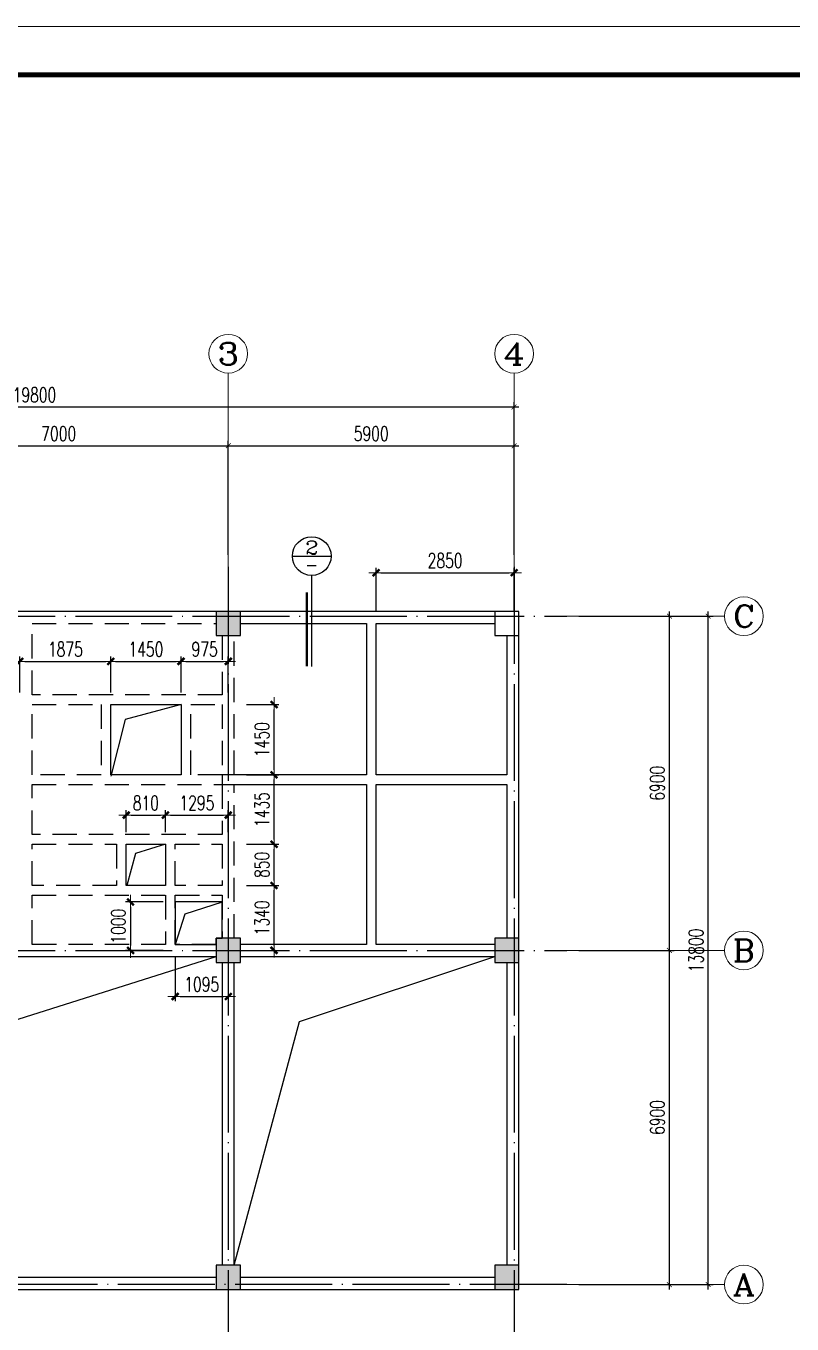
# Model space of a CAD drawing. Extents: x 959592 to 1105020, y -295412 to 379724.
# Drawn here: x 988236 to 1004047, y -28191 to -1392 of the extents above; entities that cross this region are included whole.
import ezdxf
from ezdxf.enums import TextEntityAlignment as Align

# ---------------------------------------------------------------- set-up
doc = ezdxf.new("R2010")
doc.units = 0
doc.header["$LTSCALE"] = 1000
doc.header["$MEASUREMENT"] = 0
doc.linetypes.add('DASHED', pattern=[0.75, 0.5, -0.25])
doc.linetypes.add('DOTE', pattern=[2.42, 2, -0.2, 0.02, -0.2])
doc.layers.get('0').update_dxf_attribs({"linetype": 'CONTINUOUS'})
doc.layers.get('Defpoints').update_dxf_attribs({"linetype": 'CONTINUOUS', "lineweight": 5})
for name, color, linetype in [('AXIS_TEXT', 7, 'CONTINUOUS'), ('BEAM_CONT', 4, 'CONTINUOUS'), ('BEAM_DASH', 144, 'DASHED'), ('COLU', 7, 'CONTINUOUS'), ('COLU_HATCH', 251, 'CONTINUOUS'), ('DIMENSION', 3, 'CONTINUOUS'), ('DOTE', 1, 'DOTE'), ('hole', 7, 'CONTINUOUS')]:
    doc.layers.add(name, color=color, linetype=linetype)
doc.layers.add('DIM', color=3, linetype='CONTINUOUS', lineweight=5)
doc.layers.add('FRAME', color=3, linetype='CONTINUOUS', lineweight=5)
doc.styles.add('_TCH_AXIS', font='COMPLEX', dxfattribs={"bigfont": 'GBCBIG'})
doc.styles.add('COMPLEX', font='COMPLEX')
doc.styles.add('TSSD_Dimension', font='TXT.shx', dxfattribs={"width": 0.7, "bigfont": 'hztxt.shx'})
doc.dimstyles.new('TSSD_100_100$0', dxfattribs={"dimtxt": 300, "dimasz": 100, "dimexe": 100, "dimexo": 250, "dimgap": 100, "dimtad": 1, "dimdec": 0, "dimzin": 0, "dimdsep": 46, "dimtxsty": 'TSSD_Dimension', "dimblk1": '_tsdbk', "dimblk2": '_tsdbk', "dimsah": 1, "dimcen": 0, "dimdle": 100, "dimclrt": 7, "dimadec": 1, "dimazin": 0, "dimtfac": 1, "dimtdec": 0, "dimtix": 1, "dimtmove": 2, "dimatfit": 3, "dimldrblk": '_tsdbk', "dimfxl": 100, "dimtolj": 1, "dimtzin": 0, "dimarcsym": 0})

# ---------------------------------------------------------------- blocks, each defined once
blk = doc.blocks.new('_ARCHTICK')
at = {"color": 0, "linetype": 'ByBlock', "const_width": 0.15}
blk.add_lwpolyline([(-0.5, -0.5), (0.5, 0.5)], dxfattribs=at)
blk = doc.blocks.new('*D300')
at = {"layer": 'Defpoints', "color": 0, "ltscale": 0.5, "transparency": 16777216}
for p in [(999395.404177, -20477.567764), (1001516.404177, -20477.567764), (999395.404177, -27377.567764)]:
    blk.add_point(p, dxfattribs=at)
at = {"layer": 'DIM', "color": 0, "lineweight": -2, "ltscale": 0.5, "transparency": 16777216}
for p, q in [((999645.404177, -20477.567764), (1001616.404177, -20477.567764)), ((1001516.404177, -27477.567764), (1001516.404177, -20377.567764)), ((999645.404177, -27377.567764), (1001616.404177, -27377.567764))]:
    blk.add_line(p, q, dxfattribs=at)
at = {"layer": 'DIM', "color": 0, "lineweight": -2, "ltscale": 0.5, "transparency": 16777216, "xscale": 100, "yscale": 100, "zscale": 100}
for p, rotation in [((1001516.404177, -20477.567764), 90), ((1001516.404177, -27377.567764), 270)]:
    blk.add_blockref('_ARCHTICK', p, dxfattribs=dict(at, rotation=rotation))
at = {"layer": 'DIM', "color": 3, "ltscale": 0.5, "transparency": 16777216, "insert": (1001266.404177, -23927.567764), "char_height": 300, "attachment_point": 5, "rotation": 90, "style": 'TSSD_Dimension'}
blk.add_mtext('\\A1;6900', dxfattribs=at)
blk = doc.blocks.new('*D301')
at = {"layer": 'Defpoints', "color": 0, "ltscale": 0.5, "transparency": 16777216}
for p in [(999395.404177, -13577.567764), (1001516.404177, -13577.567764), (999395.404177, -20477.567764)]:
    blk.add_point(p, dxfattribs=at)
at = {"layer": 'DIM', "color": 0, "lineweight": -2, "ltscale": 0.5, "transparency": 16777216}
for p, q in [((999645.404177, -13577.567764), (1001616.404177, -13577.567764)), ((1001516.404177, -20577.567764), (1001516.404177, -13477.567764)), ((999645.404177, -20477.567764), (1001616.404177, -20477.567764))]:
    blk.add_line(p, q, dxfattribs=at)
at = {"layer": 'DIM', "color": 0, "lineweight": -2, "ltscale": 0.5, "transparency": 16777216, "xscale": 100, "yscale": 100, "zscale": 100}
for p, rotation in [((1001516.404177, -13577.567764), 90), ((1001516.404177, -20477.567764), 270)]:
    blk.add_blockref('_ARCHTICK', p, dxfattribs=dict(at, rotation=rotation))
at = {"layer": 'DIM', "color": 3, "ltscale": 0.5, "transparency": 16777216, "insert": (1001266.404177, -17027.567764), "char_height": 300, "attachment_point": 5, "rotation": 90, "style": 'TSSD_Dimension'}
blk.add_mtext('\\A1;6900', dxfattribs=at)
blk = doc.blocks.new('*D302')
at = {"layer": 'Defpoints', "color": 0, "ltscale": 0.5, "transparency": 16777216}
for p in [(999395.404177, -13577.567764), (1002316.404177, -13577.567764), (999395.404177, -27377.567764)]:
    blk.add_point(p, dxfattribs=at)
at = {"layer": 'DIM', "color": 0, "lineweight": -2, "ltscale": 0.5, "transparency": 16777216}
for p, q in [((999645.404177, -13577.567764), (1002416.404177, -13577.567764)), ((1002316.404177, -27477.567764), (1002316.404177, -13477.567764)), ((999645.404177, -27377.567764), (1002416.404177, -27377.567764))]:
    blk.add_line(p, q, dxfattribs=at)
at = {"layer": 'DIM', "color": 0, "lineweight": -2, "ltscale": 0.5, "transparency": 16777216, "xscale": 100, "yscale": 100, "zscale": 100}
for p, rotation in [((1002316.404177, -13577.567764), 90), ((1002316.404177, -27377.567764), 270)]:
    blk.add_blockref('_ARCHTICK', p, dxfattribs=dict(at, rotation=rotation))
at = {"layer": 'DIM', "color": 3, "ltscale": 0.5, "transparency": 16777216, "insert": (1002066.404177, -20477.567764), "char_height": 300, "attachment_point": 5, "rotation": 90, "style": 'TSSD_Dimension'}
blk.add_mtext('\\A1;13800', dxfattribs=at)
blk = doc.blocks.new('*D304')
at = {"layer": 'Defpoints', "color": 0, "ltscale": 0.5, "transparency": 16777216}
for p in [(992411.404177, -10058.465504), (985411.404177, -12558.465504), (992411.404177, -12558.465504)]:
    blk.add_point(p, dxfattribs=at)
at = {"layer": 'DIM', "color": 0, "lineweight": -2, "ltscale": 0.5, "transparency": 16777216}
for p, q in [((985311.404177, -10058.465504), (992511.404177, -10058.465504)), ((985411.404177, -12308.465504), (985411.404177, -9958.465504)), ((992411.404177, -12308.465504), (992411.404177, -9958.465504))]:
    blk.add_line(p, q, dxfattribs=at)
at = {"layer": 'DIM', "color": 0, "lineweight": -2, "ltscale": 0.5, "transparency": 16777216, "xscale": 100, "yscale": 100, "zscale": 100, "rotation": 180}
blk.add_blockref('_ARCHTICK', (985411.404177, -10058.465504), dxfattribs=at)
at = {"layer": 'DIM', "color": 0, "lineweight": -2, "ltscale": 0.5, "transparency": 16777216, "xscale": 100, "yscale": 100, "zscale": 100}
blk.add_blockref('_ARCHTICK', (992411.404177, -10058.465504), dxfattribs=at)
at = {"layer": 'DIM', "color": 3, "ltscale": 0.5, "transparency": 16777216, "insert": (988911.404177, -9808.465504), "char_height": 300, "attachment_point": 5, "style": 'TSSD_Dimension'}
blk.add_mtext('\\A1;7000', dxfattribs=at)
blk = doc.blocks.new('*D305')
at = {"layer": 'Defpoints', "color": 0, "ltscale": 0.5, "transparency": 16777216}
for p in [(998311.404177, -10058.465504), (992411.404177, -12558.465504), (998311.404177, -12558.465504)]:
    blk.add_point(p, dxfattribs=at)
at = {"layer": 'DIM', "color": 0, "lineweight": -2, "ltscale": 0.5, "transparency": 16777216}
for p, q in [((992311.404177, -10058.465504), (998411.404177, -10058.465504)), ((992411.404177, -12308.465504), (992411.404177, -9958.465504)), ((998311.404177, -12308.465504), (998311.404177, -9958.465504))]:
    blk.add_line(p, q, dxfattribs=at)
at = {"layer": 'DIM', "color": 0, "lineweight": -2, "ltscale": 0.5, "transparency": 16777216, "xscale": 100, "yscale": 100, "zscale": 100, "rotation": 180}
blk.add_blockref('_ARCHTICK', (992411.404177, -10058.465504), dxfattribs=at)
at = {"layer": 'DIM', "color": 0, "lineweight": -2, "ltscale": 0.5, "transparency": 16777216, "xscale": 100, "yscale": 100, "zscale": 100}
blk.add_blockref('_ARCHTICK', (998311.404177, -10058.465504), dxfattribs=at)
at = {"layer": 'DIM', "color": 3, "ltscale": 0.5, "transparency": 16777216, "insert": (995361.404177, -9808.465504), "char_height": 300, "attachment_point": 5, "style": 'TSSD_Dimension'}
blk.add_mtext('\\A1;5900', dxfattribs=at)
blk = doc.blocks.new('*D306')
at = {"layer": 'Defpoints', "color": 0, "ltscale": 0.5, "transparency": 16777216}
for p in [(998311.404177, -9258.465504), (978511.404177, -12558.465504), (998311.404177, -12558.465504)]:
    blk.add_point(p, dxfattribs=at)
at = {"layer": 'DIM', "color": 0, "lineweight": -2, "ltscale": 0.5, "transparency": 16777216}
for p, q in [((978411.404177, -9258.465504), (998411.404177, -9258.465504)), ((978511.404177, -12308.465504), (978511.404177, -9158.465504)), ((998311.404177, -12308.465504), (998311.404177, -9158.465504))]:
    blk.add_line(p, q, dxfattribs=at)
at = {"layer": 'DIM', "color": 0, "lineweight": -2, "ltscale": 0.5, "transparency": 16777216, "xscale": 100, "yscale": 100, "zscale": 100, "rotation": 180}
blk.add_blockref('_ARCHTICK', (978511.404177, -9258.465504), dxfattribs=at)
at = {"layer": 'DIM', "color": 0, "lineweight": -2, "ltscale": 0.5, "transparency": 16777216, "xscale": 100, "yscale": 100, "zscale": 100}
blk.add_blockref('_ARCHTICK', (998311.404177, -9258.465504), dxfattribs=at)
at = {"layer": 'DIM', "color": 3, "ltscale": 0.5, "transparency": 16777216, "insert": (988411.404177, -9008.465504), "char_height": 300, "attachment_point": 5, "style": 'TSSD_Dimension'}
blk.add_mtext('\\A1;19800', dxfattribs=at)
blk = doc.blocks.new('_AXISO')
blk.add_circle((0, 0), 0.5)
at = {"layer": 'AXIS_TEXT', "style": 'COMPLEX', "width": 1.041667}
blk.add_attdef('A', text='', height=0.56, dxfattribs=at).set_placement((-0.25, -0.28), (0.25, -0.28), align=Align.FIT)
blk = doc.blocks.new('_tsdbk')
blk.add_line((-1, 0), (1.5, 0))
at = {"const_width": 0.5}
blk.add_lwpolyline([(-0.7, -0.7), (0.7, 0.7)], dxfattribs=at)
blk = doc.blocks.new('*D317')
at = {"layer": 'Defpoints', "color": 0, "transparency": 16777216}
for p in [(989985.95154, -14510.087023), (988111.056544, -15401.802627), (989985.95154, -15401.802627)]:
    blk.add_point(p, dxfattribs=at)
at = {"layer": 'DIM', "color": 0, "lineweight": -2, "transparency": 16777216}
for p, q in [((988111.056544, -15151.802627), (988111.056544, -14410.087023)), ((989985.95154, -15151.802627), (989985.95154, -14410.087023)), ((988211.056544, -14510.087023), (989885.95154, -14510.087023))]:
    blk.add_line(p, q, dxfattribs=at)
at = {"layer": 'DIM', "color": 0, "lineweight": -2, "transparency": 16777216, "xscale": 100, "yscale": 100, "zscale": 100}
for p, rotation in [((988111.056544, -14510.087023), 180), ((989985.95154, -14510.087023), 360)]:
    blk.add_blockref('_tsdbk', p, dxfattribs=dict(at, rotation=rotation))
at = {"layer": 'DIM', "color": 7, "transparency": 16777216, "insert": (989048.504042, -14260.087023), "char_height": 300, "attachment_point": 5, "style": 'TSSD_Dimension'}
blk.add_mtext('\\A1;1875', dxfattribs=at)
blk = doc.blocks.new('*D318')
at = {"layer": 'Defpoints', "color": 0, "transparency": 16777216}
for p in [(991435.95154, -14510.087023), (989985.95154, -15401.802627), (991435.95154, -15401.802627)]:
    blk.add_point(p, dxfattribs=at)
at = {"layer": 'DIM', "color": 0, "lineweight": -2, "transparency": 16777216}
for p, q in [((989985.95154, -15151.802627), (989985.95154, -14410.087023)), ((991435.95154, -15151.802627), (991435.95154, -14410.087023)), ((990085.95154, -14510.087023), (991335.95154, -14510.087023))]:
    blk.add_line(p, q, dxfattribs=at)
at = {"layer": 'DIM', "color": 0, "lineweight": -2, "transparency": 16777216, "xscale": 100, "yscale": 100, "zscale": 100}
for p, rotation in [((989985.95154, -14510.087023), 180), ((991435.95154, -14510.087023), 360)]:
    blk.add_blockref('_tsdbk', p, dxfattribs=dict(at, rotation=rotation))
at = {"layer": 'DIM', "color": 7, "transparency": 16777216, "insert": (990710.95154, -14260.087023), "char_height": 300, "attachment_point": 5, "style": 'TSSD_Dimension'}
blk.add_mtext('\\A1;1450', dxfattribs=at)
blk = doc.blocks.new('*D319')
at = {"layer": 'Defpoints', "color": 0, "transparency": 16777216}
for p in [(992411.404177, -14510.087023), (991435.95154, -15401.802627), (992411.404177, -15401.802627)]:
    blk.add_point(p, dxfattribs=at)
at = {"layer": 'DIM', "color": 0, "lineweight": -2, "transparency": 16777216}
for p, q in [((991435.95154, -15151.802627), (991435.95154, -14410.087023)), ((992411.404177, -15151.802627), (992411.404177, -14410.087023)), ((991535.95154, -14510.087023), (992311.404177, -14510.087023))]:
    blk.add_line(p, q, dxfattribs=at)
at = {"layer": 'DIM', "color": 0, "lineweight": -2, "transparency": 16777216, "xscale": 100, "yscale": 100, "zscale": 100}
for p, rotation in [((991435.95154, -14510.087023), 180), ((992411.404177, -14510.087023), 360)]:
    blk.add_blockref('_tsdbk', p, dxfattribs=dict(at, rotation=rotation))
at = {"layer": 'DIM', "color": 7, "transparency": 16777216, "insert": (991923.677859, -14260.087023), "char_height": 300, "attachment_point": 5, "style": 'TSSD_Dimension'}
blk.add_mtext('\\A1;975', dxfattribs=at)
blk = doc.blocks.new('*D322')
at = {"layer": 'Defpoints', "color": 0, "transparency": 16777216}
for p in [(991115.95154, -17683.435668), (990305.956545, -18286.802627), (991115.95154, -18286.802627)]:
    blk.add_point(p, dxfattribs=at)
at = {"layer": 'DIM', "color": 0, "lineweight": -2, "transparency": 16777216}
for p, q in [((990305.956545, -18036.802627), (990305.956545, -17583.435668)), ((990405.956545, -17683.435668), (991015.95154, -17683.435668)), ((991115.95154, -18036.802627), (991115.95154, -17583.435668))]:
    blk.add_line(p, q, dxfattribs=at)
at = {"layer": 'DIM', "color": 0, "lineweight": -2, "transparency": 16777216, "xscale": 100, "yscale": 100, "zscale": 100}
for p, rotation in [((990305.956545, -17683.435668), 180), ((991115.95154, -17683.435668), 360)]:
    blk.add_blockref('_tsdbk', p, dxfattribs=dict(at, rotation=rotation))
at = {"layer": 'DIM', "color": 7, "transparency": 16777216, "insert": (990710.954043, -17433.435668), "char_height": 300, "attachment_point": 5, "style": 'TSSD_Dimension'}
blk.add_mtext('\\A1;810', dxfattribs=at)
blk = doc.blocks.new('*D323')
at = {"layer": 'Defpoints', "color": 0, "transparency": 16777216}
for p in [(992411.404177, -17683.435668), (991115.95154, -18286.802627), (992411.404177, -18286.802627)]:
    blk.add_point(p, dxfattribs=at)
at = {"layer": 'DIM', "color": 0, "lineweight": -2, "transparency": 16777216}
for p, q in [((991115.95154, -18036.802627), (991115.95154, -17583.435668)), ((991215.95154, -17683.435668), (992311.404177, -17683.435668)), ((992411.404177, -18036.802627), (992411.404177, -17583.435668))]:
    blk.add_line(p, q, dxfattribs=at)
at = {"layer": 'DIM', "color": 0, "lineweight": -2, "transparency": 16777216, "xscale": 100, "yscale": 100, "zscale": 100}
for p, rotation in [((991115.95154, -17683.435668), 180), ((992411.404177, -17683.435668), 360)]:
    blk.add_blockref('_tsdbk', p, dxfattribs=dict(at, rotation=rotation))
at = {"layer": 'DIM', "color": 7, "transparency": 16777216, "insert": (991763.677859, -17433.435668), "char_height": 300, "attachment_point": 5, "style": 'TSSD_Dimension'}
blk.add_mtext('\\A1;1295', dxfattribs=at)
blk = doc.blocks.new('*D324')
at = {"layer": 'Defpoints', "color": 0, "transparency": 16777216}
for p in [(991315.95154, -19477.567764), (990393.632837, -20477.567764), (991315.95154, -20477.567764)]:
    blk.add_point(p, dxfattribs=at)
at = {"layer": 'DIM', "color": 0, "lineweight": -2, "transparency": 16777216}
for p, q in [((991065.95154, -19477.567764), (990293.632837, -19477.567764)), ((990393.632837, -19577.567764), (990393.632837, -20377.567764)), ((991065.95154, -20477.567764), (990293.632837, -20477.567764))]:
    blk.add_line(p, q, dxfattribs=at)
at = {"layer": 'DIM', "color": 0, "lineweight": -2, "transparency": 16777216, "xscale": 100, "yscale": 100, "zscale": 100}
for p, rotation in [((990393.632837, -19477.567764), 90), ((990393.632837, -20477.567764), 270)]:
    blk.add_blockref('_tsdbk', p, dxfattribs=dict(at, rotation=rotation))
at = {"layer": 'DIM', "color": 7, "transparency": 16777216, "insert": (990143.632837, -19977.567764), "char_height": 300, "attachment_point": 5, "rotation": 90, "style": 'TSSD_Dimension'}
blk.add_mtext('\\A1;1000', dxfattribs=at)
blk = doc.blocks.new('*D325')
at = {"layer": 'Defpoints', "color": 0, "transparency": 16777216}
for p in [(992536.404177, -19136.802627), (993356.235019, -19136.802627), (992536.404177, -20476.567764)]:
    blk.add_point(p, dxfattribs=at)
at = {"layer": 'DIM', "color": 0, "lineweight": -2, "transparency": 16777216}
for p, q in [((992786.404177, -19136.802627), (993456.235019, -19136.802627)), ((993356.235019, -20376.567764), (993356.235019, -19236.802627)), ((992786.404177, -20476.567764), (993456.235019, -20476.567764))]:
    blk.add_line(p, q, dxfattribs=at)
at = {"layer": 'DIM', "color": 0, "lineweight": -2, "transparency": 16777216, "xscale": 100, "yscale": 100, "zscale": 100}
for p, rotation in [((993356.235019, -19136.802627), 90), ((993356.235019, -20476.567764), 270)]:
    blk.add_blockref('_tsdbk', p, dxfattribs=dict(at, rotation=rotation))
at = {"layer": 'DIM', "color": 7, "transparency": 16777216, "insert": (993106.235019, -19806.685196), "char_height": 300, "attachment_point": 5, "rotation": 90, "style": 'TSSD_Dimension'}
blk.add_mtext('\\A1;1340', dxfattribs=at)
blk = doc.blocks.new('*D326')
at = {"layer": 'Defpoints', "color": 0, "transparency": 16777216}
for p in [(992536.404177, -18286.802627), (993356.235019, -18286.802627), (992536.404177, -19136.802627)]:
    blk.add_point(p, dxfattribs=at)
at = {"layer": 'DIM', "color": 0, "lineweight": -2, "transparency": 16777216}
for p, q in [((992786.404177, -18286.802627), (993456.235019, -18286.802627)), ((993356.235019, -19036.802627), (993356.235019, -18386.802627)), ((992786.404177, -19136.802627), (993456.235019, -19136.802627))]:
    blk.add_line(p, q, dxfattribs=at)
at = {"layer": 'DIM', "color": 0, "lineweight": -2, "transparency": 16777216, "xscale": 100, "yscale": 100, "zscale": 100}
for p, rotation in [((993356.235019, -18286.802627), 90), ((993356.235019, -19136.802627), 270)]:
    blk.add_blockref('_tsdbk', p, dxfattribs=dict(at, rotation=rotation))
at = {"layer": 'DIM', "color": 7, "transparency": 16777216, "insert": (993106.235019, -18711.802627), "char_height": 300, "attachment_point": 5, "rotation": 90, "style": 'TSSD_Dimension'}
blk.add_mtext('\\A1;850', dxfattribs=at)
blk = doc.blocks.new('*D327')
at = {"layer": 'Defpoints', "color": 0, "transparency": 16777216}
for p in [(992536.404177, -16851.802871), (993356.235019, -16851.802871), (992536.404177, -18286.802627)]:
    blk.add_point(p, dxfattribs=at)
at = {"layer": 'DIM', "color": 0, "lineweight": -2, "transparency": 16777216}
for p, q in [((992786.404177, -16851.802871), (993456.235019, -16851.802871)), ((993356.235019, -18186.802627), (993356.235019, -16951.802871)), ((992786.404177, -18286.802627), (993456.235019, -18286.802627))]:
    blk.add_line(p, q, dxfattribs=at)
at = {"layer": 'DIM', "color": 0, "lineweight": -2, "transparency": 16777216, "xscale": 100, "yscale": 100, "zscale": 100}
for p, rotation in [((993356.235019, -16851.802871), 90), ((993356.235019, -18286.802627), 270)]:
    blk.add_blockref('_tsdbk', p, dxfattribs=dict(at, rotation=rotation))
at = {"layer": 'DIM', "color": 7, "transparency": 16777216, "insert": (993106.235019, -17569.302749), "char_height": 300, "attachment_point": 5, "rotation": 90, "style": 'TSSD_Dimension'}
blk.add_mtext('\\A1;1435', dxfattribs=at)
blk = doc.blocks.new('*D328')
at = {"layer": 'Defpoints', "color": 0, "transparency": 16777216}
for p in [(992536.404177, -15401.802627), (993356.235019, -15401.802627), (992536.404177, -16851.802871)]:
    blk.add_point(p, dxfattribs=at)
at = {"layer": 'DIM', "color": 0, "lineweight": -2, "transparency": 16777216}
for p, q in [((992786.404177, -15401.802627), (993456.235019, -15401.802627)), ((993356.235019, -16751.802871), (993356.235019, -15501.802627)), ((992786.404177, -16851.802871), (993456.235019, -16851.802871))]:
    blk.add_line(p, q, dxfattribs=at)
at = {"layer": 'DIM', "color": 0, "lineweight": -2, "transparency": 16777216, "xscale": 100, "yscale": 100, "zscale": 100}
for p, rotation in [((993356.235019, -15401.802627), 90), ((993356.235019, -16851.802871), 270)]:
    blk.add_blockref('_tsdbk', p, dxfattribs=dict(at, rotation=rotation))
at = {"layer": 'DIM', "color": 7, "transparency": 16777216, "insert": (993106.235019, -16126.802749), "char_height": 300, "attachment_point": 5, "rotation": 90, "style": 'TSSD_Dimension'}
blk.add_mtext('\\A1;1450', dxfattribs=at)
blk = doc.blocks.new('*D329')
at = {"layer": 'Defpoints', "color": 0, "transparency": 16777216}
for p in [(998311.404177, -12679.204687), (995461.404177, -13727.567764), (998311.404177, -13727.567764)]:
    blk.add_point(p, dxfattribs=at)
at = {"layer": 'DIM', "color": 0, "lineweight": -2, "transparency": 16777216}
for p, q in [((995461.404177, -13477.567764), (995461.404177, -12579.204687)), ((998311.404177, -13477.567764), (998311.404177, -12579.204687)), ((995561.404177, -12679.204687), (998211.404177, -12679.204687))]:
    blk.add_line(p, q, dxfattribs=at)
at = {"layer": 'DIM', "color": 0, "lineweight": -2, "transparency": 16777216, "xscale": 100, "yscale": 100, "zscale": 100}
for p, rotation in [((995461.404177, -12679.204687), 180), ((998311.404177, -12679.204687), 360)]:
    blk.add_blockref('_tsdbk', p, dxfattribs=dict(at, rotation=rotation))
at = {"layer": 'DIM', "color": 7, "transparency": 16777216, "insert": (996886.404177, -12429.204687), "char_height": 300, "attachment_point": 5, "style": 'TSSD_Dimension'}
blk.add_mtext('\\A1;2850', dxfattribs=at)
blk = doc.blocks.new('*D337')
at = {"layer": 'Defpoints', "color": 0, "transparency": 16777216}
for p in [(991315.95154, -20352.567764), (992411.404177, -20352.567764), (992411.404177, -21428.833318)]:
    blk.add_point(p, dxfattribs=at)
at = {"layer": 'DIM', "color": 0, "lineweight": -2, "transparency": 16777216}
for p, q in [((991315.95154, -20602.567764), (991315.95154, -21528.833318)), ((992411.404177, -20602.567764), (992411.404177, -21528.833318)), ((991415.95154, -21428.833318), (992311.404177, -21428.833318))]:
    blk.add_line(p, q, dxfattribs=at)
at = {"layer": 'DIM', "color": 0, "lineweight": -2, "transparency": 16777216, "xscale": 100, "yscale": 100, "zscale": 100}
for p, rotation in [((991315.95154, -21428.833318), 180), ((992411.404177, -21428.833318), 360)]:
    blk.add_blockref('_tsdbk', p, dxfattribs=dict(at, rotation=rotation))
at = {"layer": 'DIM', "color": 7, "transparency": 16777216, "insert": (991863.677859, -21178.833318), "char_height": 300, "attachment_point": 5, "style": 'TSSD_Dimension'}
blk.add_mtext('\\A1;1095', dxfattribs=at)
blk = doc.blocks.new('索引号')
at = {"layer": 'DIMENSION'}
blk.add_line((0, 0), (800, 0), dxfattribs=at)
blk.add_circle((400, 0), 400, dxfattribs=at)
at = {"layer": 'DIMENSION', "style": 'COMPLEX'}
for tag, width, p, p2 in [('1', 2.333333, (264, 40), (536, 40)), ('-', 1.166667, (264, -312), (536, -312))]:
    blk.add_attdef(tag, text='', height=272, dxfattribs=dict(at, width=width)).set_placement(p, p2, align=Align.FIT)
blk = doc.blocks.new('BW-43091906', base_point=(-152259, 7688))
at = {"layer": 'FRAME'}
for points, const_width in [([(-152259, 49688), (-152259, 7688), (-92859, 7688), (-92859, 49688)], 20), ([(-149759, 48688), (-149759, 8688), (-93859, 8688), (-93859, 48688)], 100)]:
    blk.add_lwpolyline(points, close=True, dxfattribs=dict(at, const_width=const_width))

msp = doc.modelspace()

# ---------------------------------------------------------------- hatches: boundary and pattern name
at = {"layer": 'COLU_HATCH'}
for points in [[(992661.404, -13977.568), (992661.404, -13477.568), (992161.404, -13477.568), (992161.404, -13977.568)], [(992661.404, -13477.568), (992161.404, -13477.568), (992161.404, -13977.568), (992661.404, -13977.568)], [(992661.404, -20727.568), (992661.404, -20227.568), (992161.404, -20227.568), (992161.404, -20727.568)], [(992661.404, -20227.568), (992161.404, -20227.568), (992161.404, -20727.568), (992661.404, -20727.568)], [(998411.404, -20727.568), (998411.404, -20227.568), (997911.404, -20227.568), (997911.404, -20727.568)], [(998411.404, -20227.568), (997911.404, -20227.568), (997911.404, -20727.568), (998411.404, -20727.568)], [(992661.404, -27477.568), (992661.404, -26977.568), (992161.404, -26977.568), (992161.404, -27477.568)], [(992661.404, -26977.568), (992161.404, -26977.568), (992161.404, -27477.568), (992661.404, -27477.568)], [(998411.404, -27477.568), (998411.404, -26977.568), (997911.404, -26977.568), (997911.404, -27477.568)], [(998411.404, -26977.568), (997911.404, -26977.568), (997911.404, -27477.568), (998411.404, -27477.568)]]:
    msp.add_hatch(color=256, dxfattribs=at).paths.add_polyline_path(points)

# ---------------------------------------------------------------- linework, layer by layer
at = {"layer": 'BEAM_CONT'}
for p, q in [((992161.404, -13477.568), (985661.404, -13477.568)), ((997911.404, -13477.568), (992661.404, -13477.568)), ((992661.404, -13727.568), (995261.404, -13727.568)), ((995261.404, -13727.568), (995261.404, -16851.803)), ((995461.404, -16851.803), (995461.404, -13727.568)), ((995461.404, -13727.568), (997911.404, -13727.568)), ((998161.404, -13977.568), (998161.404, -16851.803)), ((998411.404, -20227.568), (998411.404, -13977.568)), ((995261.404, -16851.803), (992286.404, -16851.803)), ((992286.404, -16851.803), (992286.404, -17051.803)), ((998161.404, -16851.803), (995461.404, -16851.803)), ((992286.404, -17051.803), (995261.404, -17051.803)), ((995261.404, -17051.803), (995261.404, -20352.568)), ((995461.404, -20352.568), (995461.404, -17051.803)), ((995461.404, -17051.803), (998161.404, -17051.803)), ((998161.404, -17051.803), (998161.404, -20227.568)), ((995261.404, -20352.568), (992661.404, -20352.568)), ((997911.404, -20352.568), (995461.404, -20352.568)), ((985661.404, -20602.568), (992161.404, -20602.568)), ((992661.404, -20602.568), (997911.404, -20602.568)), ((992286.404, -20727.568), (992286.404, -26977.568)), ((992536.404, -26977.568), (992536.404, -20727.568)), ((998161.404, -20727.568), (998161.404, -26977.568)), ((998411.404, -26977.568), (998411.404, -20727.568)), ((992161.404, -27227.568), (985661.404, -27227.568)), ((997911.404, -27227.568), (992661.404, -27227.568)), ((985661.404, -27477.568), (992161.404, -27477.568)), ((992661.404, -27477.568), (997911.404, -27477.568))]:
    msp.add_line(p, q, dxfattribs=at)
for points in [[(989985.952, -15401.803), (991435.952, -15401.803), (991435.952, -16851.803), (989985.952, -16851.803)], [(990305.957, -18286.803), (991115.952, -18286.803), (991115.952, -19136.803), (990305.957, -19136.803)]]:
    msp.add_lwpolyline(points, close=True, dxfattribs=at)
at = {"layer": 'BEAM_DASH'}
for p, q in [((988361.057, -15201.803), (988361.057, -13727.568)), ((988361.057, -13727.568), (992161.404, -13727.568)), ((992286.404, -13977.568), (992286.404, -15201.803)), ((992536.404, -16851.803), (992536.404, -13977.568)), ((992286.404, -15201.803), (988361.057, -15201.803)), ((988361.057, -15401.803), (989785.952, -15401.803)), ((988361.057, -16851.803), (988361.057, -15401.803)), ((989785.952, -15401.803), (989785.952, -16851.803)), ((989985.952, -16851.803), (989985.952, -15401.803)), ((989985.952, -15401.803), (991435.952, -15401.803)), ((991435.952, -15401.803), (991435.952, -16851.803)), ((991635.952, -16851.803), (991635.952, -15401.803)), ((991635.952, -15401.803), (992286.404, -15401.803)), ((992286.404, -15401.803), (992286.404, -16851.803)), ((989785.952, -16851.803), (988361.057, -16851.803)), ((991435.952, -16851.803), (989985.952, -16851.803)), ((992286.404, -16851.803), (991635.952, -16851.803)), ((988361.057, -17051.803), (992286.404, -17051.803)), ((988361.057, -18086.803), (988361.057, -17051.803)), ((992286.404, -17051.803), (992286.404, -18086.803)), ((992536.404, -20227.568), (992536.404, -17051.803)), ((992286.404, -18086.803), (988361.057, -18086.803)), ((988361.057, -18286.803), (990105.957, -18286.803)), ((988361.057, -19136.803), (988361.057, -18286.803)), ((990105.957, -18286.803), (990105.957, -19136.803)), ((990305.957, -19136.803), (990305.957, -18286.803)), ((990305.957, -18286.803), (991115.952, -18286.803)), ((991115.952, -18286.803), (991115.952, -19136.803)), ((991315.952, -19136.803), (991315.952, -18286.803)), ((991315.952, -18286.803), (992286.404, -18286.803)), ((992286.404, -18286.803), (992286.404, -19136.803)), ((990105.957, -19136.803), (988361.057, -19136.803)), ((991115.952, -19136.803), (990305.957, -19136.803)), ((992286.404, -19136.803), (991315.952, -19136.803)), ((988361.057, -19336.803), (991115.952, -19336.803)), ((988361.057, -20352.568), (988361.057, -19336.803)), ((991115.952, -19336.803), (991115.952, -20352.568)), ((991315.952, -19336.803), (992286.404, -19336.803)), ((991315.952, -20352.568), (991315.952, -19336.803)), ((992286.404, -19336.803), (992286.404, -20227.568)), ((991115.952, -20352.568), (988361.057, -20352.568)), ((992161.404, -20352.568), (991315.952, -20352.568))]:
    msp.add_line(p, q, dxfattribs=at)
at = {"layer": 'COLU'}
for points in [[(992661.404, -13977.568), (992661.404, -13477.568), (992161.404, -13477.568), (992161.404, -13977.568)], [(992661.404, -13477.568), (992161.404, -13477.568), (992161.404, -13977.568), (992661.404, -13977.568)], [(998411.404, -13977.568), (998411.404, -13477.568), (997911.404, -13477.568), (997911.404, -13977.568)], [(998411.404, -13477.568), (997911.404, -13477.568), (997911.404, -13977.568), (998411.404, -13977.568)], [(992661.404, -20727.568), (992661.404, -20227.568), (992161.404, -20227.568), (992161.404, -20727.568)], [(992661.404, -20227.568), (992161.404, -20227.568), (992161.404, -20727.568), (992661.404, -20727.568)], [(998411.404, -20727.568), (998411.404, -20227.568), (997911.404, -20227.568), (997911.404, -20727.568)], [(998411.404, -20227.568), (997911.404, -20227.568), (997911.404, -20727.568), (998411.404, -20727.568)], [(992661.404, -27477.568), (992661.404, -26977.568), (992161.404, -26977.568), (992161.404, -27477.568)], [(992661.404, -26977.568), (992161.404, -26977.568), (992161.404, -27477.568), (992661.404, -27477.568)], [(998411.404, -27477.568), (998411.404, -26977.568), (997911.404, -26977.568), (997911.404, -27477.568)], [(998411.404, -26977.568), (997911.404, -26977.568), (997911.404, -27477.568), (998411.404, -27477.568)]]:
    msp.add_lwpolyline(points, close=True, dxfattribs=at)
at = {"layer": 'DIM', "ltscale": 0.5}
for p, q in [((992411.404, -12558.466), (992411.404, -8558.466)), ((998311.404, -12558.466), (998311.404, -8558.466)), ((999395.404, -13577.568), (1002652.404, -13577.568)), ((999395.404, -20477.568), (1002652.404, -20477.568)), ((999395.404, -27377.568), (1002652.404, -27377.568))]:
    msp.add_line(p, q, dxfattribs=at)
at = {"layer": 'DIMENSION'}
msp.add_line((994133.613, -14614.765), (994133.613, -12736.926), dxfattribs=at)
at = {"layer": 'DIMENSION', "const_width": 50}
msp.add_lwpolyline([(994033.613, -14614.765), (994033.613, -13081.498)], dxfattribs=at)
at = {"layer": 'DOTE', "linetype": 'DOTE'}
for p, q in [((992411.404, -12558.466), (992411.404, -28895.077)), ((998311.404, -12558.466), (998311.404, -28895.077)), ((977156.404, -13577.568), (999395.404, -13577.568)), ((977156.404, -20477.568), (999395.404, -20477.568)), ((999395.404, -27377.568), (977156.404, -27377.568))]:
    msp.add_line(p, q, dxfattribs=at)
at = {"layer": 'hole'}
for points in [[(991435.953, -15401.803), (990282.442, -15711.068), (989990.952, -16881.357)], [(991115.952, -18286.803), (990494.942, -18480.068), (990314.957, -19136.803)], [(991315.952, -19477.568), (991315.952, -20352.568), (992161.404, -20352.568), (992161.404, -20227.568), (992286.404, -20227.568), (992286.404, -19477.568), (991315.952, -19477.568)], [(992286.404, -19483.328), (991515.942, -19731.068), (991315.952, -20352.568)], [(985536.404, -26977.568), (987130.154, -22196.318), (992161.404, -20602.568)], [(992536.404, -26977.568), (993880.154, -21946.318), (997911.404, -20602.568)]]:
    msp.add_lwpolyline(points, dxfattribs=at)

# ---------------------------------------------------------------- block references
at = {"layer": 'DIM', "ltscale": 0.5}
ref = msp.add_blockref('_AXISO', (992411.404, -8158.466), dxfattribs=dict(at, xscale=800, yscale=800, zscale=800))
ref.add_attrib('A', '3', dxfattribs={"layer": 'AXIS_TEXT', "height": 452.548, "style": '_TCH_AXIS', "width": 1.5}).set_placement((992185.13, -8384.74), (992637.678, -8384.74), align=Align.FIT)
ref = msp.add_blockref('_AXISO', (998311.404, -8158.466), dxfattribs=dict(at, xscale=800, yscale=800, zscale=800))
ref.add_attrib('A', '4', dxfattribs={"layer": 'AXIS_TEXT', "height": 452.548, "style": '_TCH_AXIS', "width": 1.3125}).set_placement((998085.13, -8384.74), (998537.678, -8384.74), align=Align.FIT)
ref = msp.add_blockref('_AXISO', (1003052.404, -13577.568), dxfattribs=dict(at, xscale=800, yscale=800, zscale=800))
ref.add_attrib('A', 'C', dxfattribs={"layer": 'AXIS_TEXT', "height": 452.548, "style": '_TCH_AXIS', "width": 1.4}).set_placement((1002826.13, -13803.842), (1003278.678, -13803.842), align=Align.FIT)
ref = msp.add_blockref('_AXISO', (1003052.404, -20477.568), dxfattribs=dict(at, xscale=800, yscale=800, zscale=800))
ref.add_attrib('A', 'B', dxfattribs={"layer": 'AXIS_TEXT', "height": 452.548, "style": '_TCH_AXIS', "width": 1.235294}).set_placement((1002826.13, -20703.842), (1003278.678, -20703.842), align=Align.FIT)
ref = msp.add_blockref('_AXISO', (1003052.404, -27377.568), dxfattribs=dict(at, xscale=800, yscale=800, zscale=800))
ref.add_attrib('A', 'A', dxfattribs={"layer": 'AXIS_TEXT', "height": 452.548, "style": '_TCH_AXIS', "width": 1.166667}).set_placement((1002826.13, -27603.842), (1003278.678, -27603.842), align=Align.FIT)
at = {"layer": 'DIMENSION'}
msp.add_blockref('BW-43091906', (967975.021, -43401.811), dxfattribs=at)
ref = msp.add_blockref('索引号', (993733.613, -12336.926), dxfattribs=at)
ref.add_attrib('-', '-', dxfattribs={"height": 272, "style": 'COMPLEX', "width": 1.166667}).set_placement((993997.613, -12648.926), (994269.613, -12648.926), align=Align.FIT)
ref.add_attrib('1', '2', dxfattribs={"height": 272, "style": 'COMPLEX', "width": 1.5}).set_placement((993997.613, -12296.926), (994269.613, -12296.926), align=Align.FIT)

# ---------------------------------------------------------------- dimensions: what is measured, and where the dimension line sits
at = {"layer": 'DIM', "ltscale": 0.5}
for p1, p2, distance, picture, middle in [((978511.404, -12558.466), (998311.404, -12558.466), 3300, '*D306', (988411.404, -9008.466)), ((985411.404, -12558.466), (992411.404, -12558.466), 2500, '*D304', (988911.404, -9808.466)), ((992411.404, -12558.466), (998311.404, -12558.466), 2500, '*D305', (995361.404, -9808.466)), ((999395.404, -20477.568), (999395.404, -13577.568), -2121, '*D301', (1001266.404, -17027.568)), ((999395.404, -27377.568), (999395.404, -13577.568), -2921, '*D302', (1002066.404, -20477.568)), ((999395.404, -27377.568), (999395.404, -20477.568), -2121, '*D300', (1001266.404, -23927.568))]:
    dim = msp.add_aligned_dim(p1=p1, p2=p2, distance=distance, dimstyle='TSSD_100_100$0', override={"dimblk": 'ARCHTICK', "dimsah": 0, "dimclrt": 3, "dimadec": 0, "dimfxl": 1}, dxfattribs=at)
    dim.commit()
    dim.dimension.update_dxf_attribs({"geometry": picture, "text_midpoint": middle})
at = {"layer": 'DIM'}
for base, p1, p2, picture, middle in [((998311.404, -12679.205), (995461.404, -13727.568), (998311.404, -13727.568), '*D329', (996886.404, -12429.205)), ((989985.952, -14510.087), (988111.057, -15401.803), (989985.952, -15401.803), '*D317', (989048.504, -14260.087)), ((991435.952, -14510.087), (989985.952, -15401.803), (991435.952, -15401.803), '*D318', (990710.952, -14260.087)), ((992411.404, -14510.087), (991435.952, -15401.803), (992411.404, -15401.803), '*D319', (991923.678, -14260.087)), ((991115.952, -17683.436), (990305.957, -18286.803), (991115.952, -18286.803), '*D322', (990710.954, -17433.436)), ((992411.404, -17683.436), (991115.952, -18286.803), (992411.404, -18286.803), '*D323', (991763.678, -17433.436)), ((992411.404, -21428.833), (991315.952, -20352.568), (992411.404, -20352.568), '*D337', (991863.678, -21178.833))]:
    dim = msp.add_linear_dim(base=base, p1=p1, p2=p2, dimstyle='TSSD_100_100$0', dxfattribs=at)
    dim.commit()
    dim.dimension.update_dxf_attribs({"geometry": picture, "text_midpoint": middle})
for base, p1, p2, picture, middle in [((993356.235, -15401.803), (992536.404, -16851.803), (992536.404, -15401.803), '*D328', (993106.235, -16126.803)), ((993356.235, -16851.803), (992536.404, -18286.803), (992536.404, -16851.803), '*D327', (993106.235, -17569.303)), ((993356.235, -18286.803), (992536.404, -19136.803), (992536.404, -18286.803), '*D326', (993106.235, -18711.803)), ((993356.235, -19136.803), (992536.404, -20476.568), (992536.404, -19136.803), '*D325', (993106.235, -19806.685)), ((990393.633, -20477.568), (991315.952, -19477.568), (991315.952, -20477.568), '*D324', (990143.633, -19977.568))]:
    dim = msp.add_linear_dim(base=base, p1=p1, p2=p2, angle=90, dimstyle='TSSD_100_100$0', dxfattribs=at)
    dim.commit()
    dim.dimension.update_dxf_attribs({"geometry": picture, "text_midpoint": middle})

doc.saveas('drawing.dxf')
